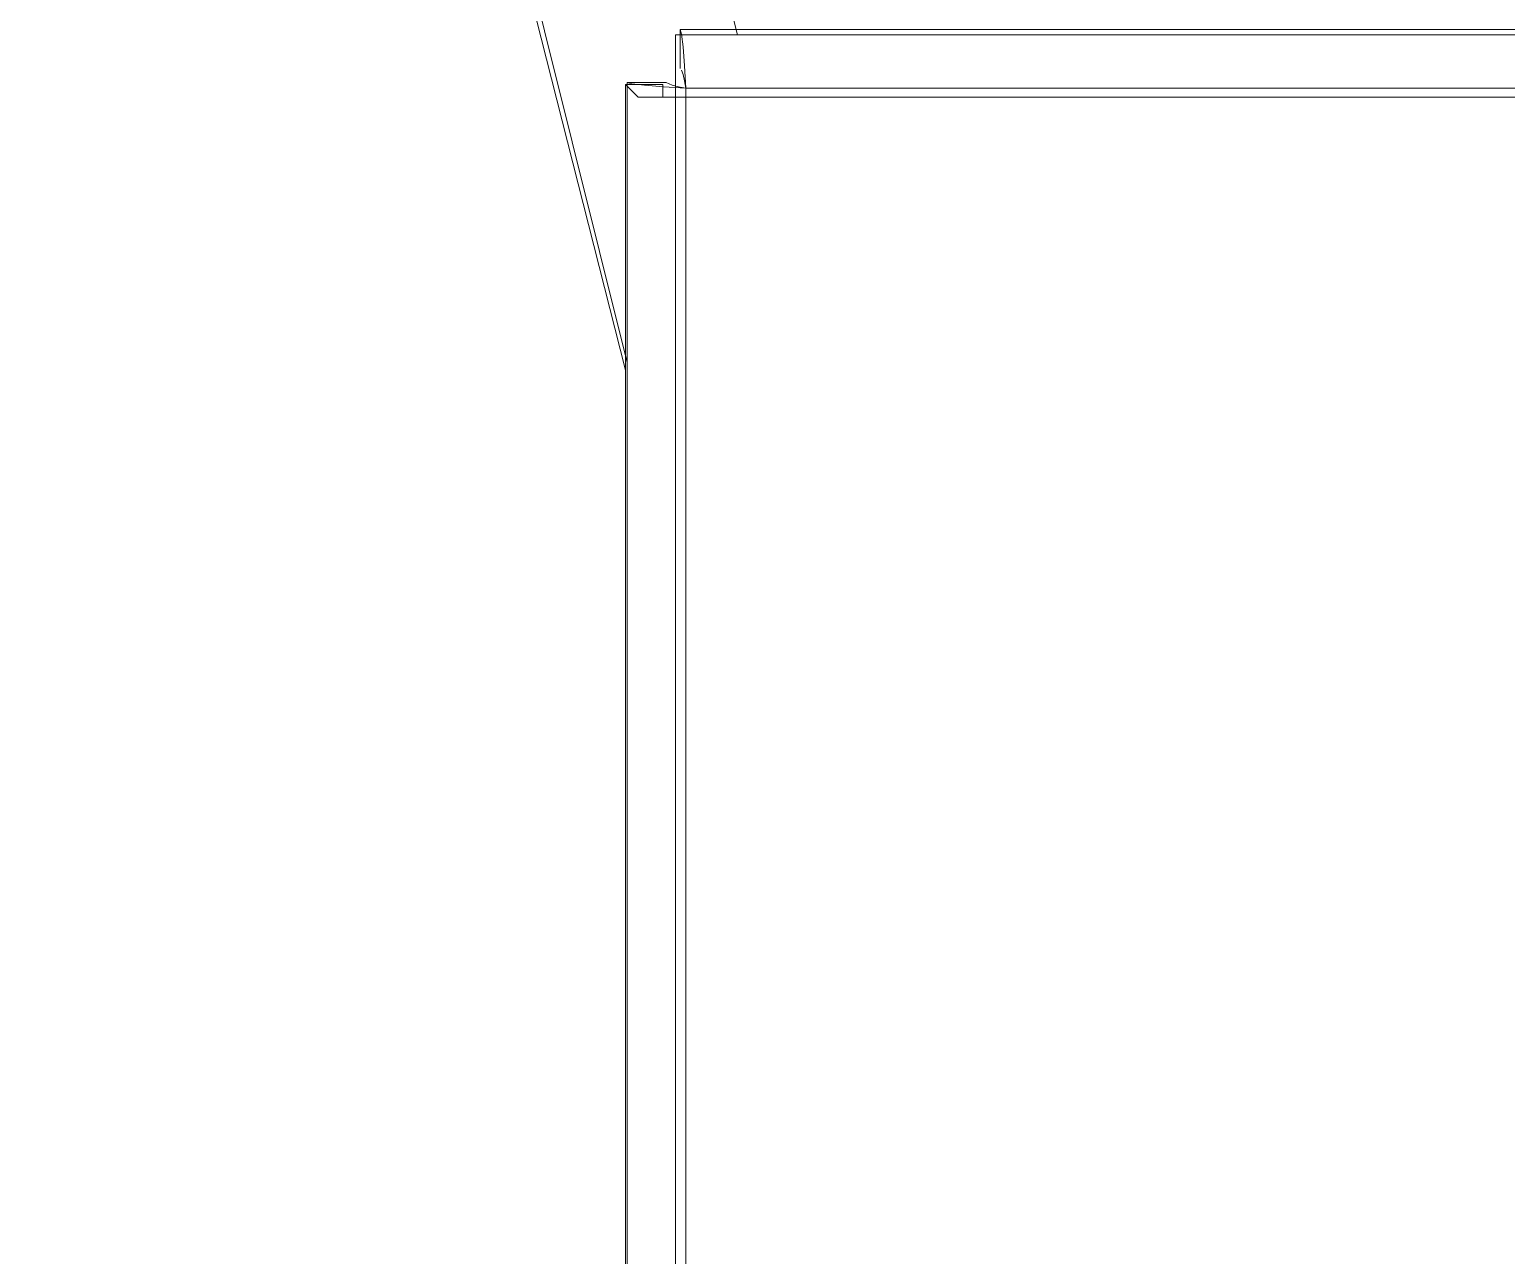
# Model space of a CAD drawing. Header units: millimetres. Extents: x 3 to 592, y 5 to 207.
# Drawn here: x 84.843 to 89.038, y 65.5 to 68.983 of the extents above; entities that cross this region are included whole.
import ezdxf

# ---------------------------------------------------------------- set-up
doc = ezdxf.new("R2010")
doc.units = ezdxf.units.MM

msp = doc.modelspace()

# ---------------------------------------------------------------- linework, layer by layer
at = {"color": 7, "lineweight": 0}
for points in [[(85.372222, 74.824167), (86.853889, 68.968056)], [(86.536389, 68.015556), (84.843056, 74.683056)], [(86.540799, 68.037675), (85.83683, 70.861307)], [(86.540799, 68.037675), (85.83683, 70.861307)], [(86.540799, 68.037675), (85.83683, 70.861307)], [(86.540799, 68.037675), (85.83683, 70.861307)], [(86.540799, 68.037675), (85.83683, 70.861307)], [(86.540799, 68.037675), (85.83683, 70.861307)], [(86.540799, 68.037675), (85.83683, 70.861307)], [(86.540799, 68.037675), (85.83683, 70.861307)], [(89.921468, 68.983401), (86.691082, 68.983401)], [(89.921468, 68.983401), (86.691082, 68.983401)], [(89.921468, 68.983401), (86.691082, 68.983401)], [(89.921468, 68.983401), (86.691082, 68.983401)], [(89.921468, 68.983401), (86.691082, 68.983401)], [(89.921468, 68.983401), (86.691082, 68.983401)], [(89.921468, 68.983401), (86.691082, 68.983401)], [(89.921468, 68.983401), (86.691082, 68.983401)], [(86.691188, 68.872276), (86.691188, 68.983401)], [(86.691188, 68.872276), (86.691188, 68.983401)], [(86.691188, 68.872276), (86.691188, 68.983401)], [(86.691188, 68.872276), (86.691188, 68.983401)], [(86.691188, 68.872276), (86.691188, 68.983401)], [(86.691188, 68.872276), (86.691188, 68.983401)], [(86.691188, 68.872276), (86.691188, 68.983401)], [(86.691188, 68.872276), (86.691188, 68.983401)], [(86.707451, 68.816714), (86.703218, 68.880567), (86.699337, 68.934542), (86.695104, 68.970525), (86.691223, 68.983225)], [(86.707451, 68.816714), (86.703218, 68.880567), (86.699337, 68.934542), (86.695104, 68.970525), (86.691223, 68.983225)], [(86.707451, 68.816714), (86.703218, 68.880567), (86.699337, 68.934542), (86.695104, 68.970525), (86.691223, 68.983225)], [(86.707451, 68.816714), (86.703218, 68.880567), (86.699337, 68.934542), (86.695104, 68.970525), (86.691223, 68.983225)], [(86.707451, 68.816714), (86.703218, 68.880567), (86.699337, 68.934542), (86.695104, 68.970525), (86.691223, 68.983225)], [(86.707451, 68.816714), (86.703218, 68.880567), (86.699337, 68.934542), (86.695104, 68.970525), (86.691223, 68.983225)], [(86.707451, 68.816714), (86.703218, 68.880567), (86.699337, 68.934542), (86.695104, 68.970525), (86.691223, 68.983225)], [(86.707451, 68.816714), (86.703218, 68.880567), (86.699337, 68.934542), (86.695104, 68.970525), (86.691223, 68.983225)], [(86.6775, 68.791667), (86.6775, 68.862222), (86.6775, 68.932778), (86.6775, 68.968056)], [(86.6775, 68.862222), (86.6775, 68.968056)], [(99.483333, 68.968056), (86.6775, 68.968056)], [(86.6775, 68.791667), (86.6775, 68.826944), (86.6775, 68.862222)], [(86.707451, 68.816714), (86.703218, 68.837881), (86.699337, 68.855872), (86.695104, 68.868219)], [(86.707451, 68.816714), (86.703218, 68.837881), (86.699337, 68.855872), (86.695104, 68.868219)], [(86.707451, 68.816714), (86.703218, 68.837881), (86.699337, 68.855872), (86.695104, 68.868219)], [(86.707451, 68.816714), (86.703218, 68.837881), (86.699337, 68.855872), (86.695104, 68.868219)], [(86.707451, 68.816714), (86.703218, 68.837881), (86.699337, 68.855872), (86.695104, 68.868219)], [(86.707451, 68.816714), (86.703218, 68.837881), (86.699337, 68.855872), (86.695104, 68.868219)], [(86.707451, 68.816714), (86.703218, 68.837881), (86.699337, 68.855872), (86.695104, 68.868219)], [(86.707451, 68.816714), (86.703218, 68.837881), (86.699337, 68.855872), (86.695104, 68.868219)], [(86.536389, 68.826944), (86.571667, 68.791667), (86.642222, 68.791667), (86.6775, 68.791667)], [(86.642222, 68.826944), (86.536389, 68.826944)], [(86.536389, 68.826944), (86.536389, 67.133611)], [(86.651888, 68.833012), (86.540763, 68.833012)], [(86.651888, 68.833012), (86.540763, 68.833012)], [(86.651888, 68.833012), (86.540763, 68.833012)], [(86.651888, 68.833012), (86.540763, 68.833012)], [(86.651888, 68.833012), (86.540763, 68.833012)], [(86.651888, 68.833012), (86.540763, 68.833012)], [(86.651888, 68.833012), (86.540763, 68.833012)], [(86.651888, 68.833012), (86.540763, 68.833012)], [(86.540799, 68.833012), (86.553499, 68.828779), (86.589482, 68.824898), (86.64381, 68.820665), (86.70731, 68.816784)], [(86.540799, 68.833012), (86.540799, 67.16649)], [(86.540799, 68.833012), (86.553499, 68.828779), (86.589482, 68.824898), (86.64381, 68.820665), (86.70731, 68.816784)], [(86.540799, 68.833012), (86.540799, 67.16649)], [(86.540799, 68.833012), (86.540799, 67.16649)], [(86.540799, 68.833012), (86.553499, 68.828779), (86.589482, 68.824898), (86.64381, 68.820665), (86.70731, 68.816784)], [(86.540799, 68.833012), (86.553499, 68.828779), (86.589482, 68.824898), (86.64381, 68.820665), (86.70731, 68.816784)], [(86.540799, 68.833012), (86.540799, 67.16649)], [(86.540799, 68.833012), (86.553499, 68.828779), (86.589482, 68.824898), (86.64381, 68.820665), (86.70731, 68.816784)], [(86.540799, 68.833012), (86.540799, 67.16649)], [(86.540799, 68.833012), (86.553499, 68.828779), (86.589482, 68.824898), (86.64381, 68.820665), (86.70731, 68.816784)], [(86.540799, 68.833012), (86.540799, 67.16649)], [(86.540799, 68.833012), (86.540799, 67.16649)], [(86.540799, 68.833012), (86.553499, 68.828779), (86.589482, 68.824898), (86.64381, 68.820665), (86.70731, 68.816784)], [(86.540799, 68.833012), (86.553499, 68.828779), (86.589482, 68.824898), (86.64381, 68.820665), (86.70731, 68.816784)], [(86.540799, 68.833012), (86.540799, 67.16649)], [(86.642222, 68.826944), (86.642222, 68.791667), (86.6775, 68.791667)], [(86.651888, 68.833012), (86.668116, 68.824898), (86.686108, 68.820665), (86.707274, 68.816784)], [(86.651888, 68.833012), (86.668116, 68.824898), (86.686108, 68.820665), (86.707274, 68.816784)], [(86.651888, 68.833012), (86.668116, 68.824898), (86.686108, 68.820665), (86.707274, 68.816784)], [(86.651888, 68.833012), (86.668116, 68.824898), (86.686108, 68.820665), (86.707274, 68.816784)], [(86.651888, 68.833012), (86.668116, 68.824898), (86.686108, 68.820665), (86.707274, 68.816784)], [(86.651888, 68.833012), (86.668116, 68.824898), (86.686108, 68.820665), (86.707274, 68.816784)], [(86.651888, 68.833012), (86.668116, 68.824898), (86.686108, 68.820665), (86.707274, 68.816784)], [(86.651888, 68.833012), (86.668116, 68.824898), (86.686108, 68.820665), (86.707274, 68.816784)], [(86.707451, 68.816714), (86.707451, 62.705544)], [(86.707451, 68.816714), (86.707451, 62.705544)], [(86.707451, 68.816714), (86.707451, 62.705544)], [(86.707451, 68.816714), (86.707451, 62.705544)], [(86.707451, 68.816714), (86.707451, 62.705544)], [(86.707451, 68.816714), (86.707451, 62.705544)], [(86.707451, 68.816714), (86.707451, 62.705544)], [(86.707451, 68.816714), (86.707451, 62.705544)], [(89.921433, 68.816714), (86.707627, 68.816714)], [(89.921433, 68.816714), (86.707627, 68.816714)], [(89.921433, 68.816714), (86.707627, 68.816714)], [(89.921433, 68.816714), (86.707627, 68.816714)], [(89.921433, 68.816714), (86.707627, 68.816714)], [(89.921433, 68.816714), (86.707627, 68.816714)], [(89.921433, 68.816714), (86.707627, 68.816714)], [(89.921433, 68.816714), (86.707627, 68.816714)], [(99.483333, 68.791667), (86.6775, 68.791667)], [(86.6775, 68.791667), (86.6775, 62.688611)], [(86.536389, 64.099722), (86.536389, 67.133611)], [(86.540799, 64.110799), (86.540799, 67.166208)], [(86.540799, 64.110799), (86.540799, 67.166208)], [(86.540799, 64.110799), (86.540799, 67.166208)], [(86.540799, 64.110799), (86.540799, 67.166208)], [(86.540799, 64.110799), (86.540799, 67.166208)], [(86.540799, 64.110799), (86.540799, 67.166208)], [(86.540799, 64.110799), (86.540799, 67.166208)], [(86.540799, 64.110799), (86.540799, 67.166208)]]:
    msp.add_lwpolyline(points, dxfattribs=at)

doc.saveas('drawing.dxf')
